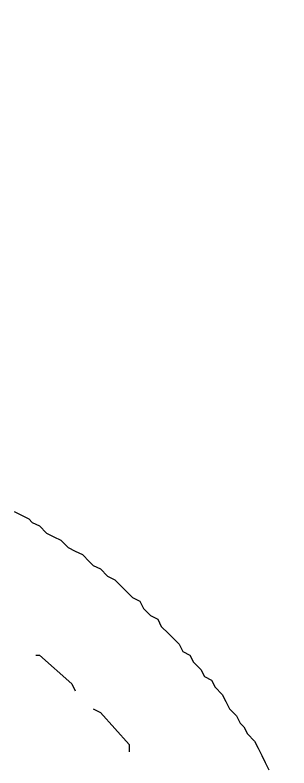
# Model space of a CAD drawing. Header units: millimetres. Extents: x 89051 to 218395, y -330386 to -125649.
# Drawn here: x 90815.07 to 90824.31, y -134289.83 to -134264.42 of the extents above; entities that cross this region are included whole.
import ezdxf

# ---------------------------------------------------------------- set-up
doc = ezdxf.new("R2010")
doc.units = ezdxf.units.MM
doc.header["$LTSCALE"] = 13
doc.layers.add('C00-00-00', color=7, linetype='Continuous')
doc.layers.add('标注、文本', color=3, linetype='Continuous', lineweight=25)
doc.styles.get("Standard").update_dxf_attribs({"font": 'gbenor.shx', "bigfont": 'gbcbig.shx'})
doc.dimstyles.new('1-15', dxfattribs={"dimscale": 20, "dimtxt": 3.5, "dimasz": 2, "dimexe": 1.5, "dimexo": 0.5, "dimgap": 0.5, "dimtad": 1, "dimtoh": 1, "dimdec": 1, "dimdsep": 46, "dimtxsty": 'Standard', "dimcen": 2.5, "dimclrd": 3, "dimclre": 3, "dimclrt": 3, "dimadec": 0, "dimazin": 2, "dimtfac": 1, "dimtdec": 1, "dimtmove": 0, "dimatfit": 2, "dimfxl": 1, "dimarcsym": 0})

# ---------------------------------------------------------------- blocks, each defined once
blk = doc.blocks.new('225635')
at = {"layer": 'C00-00-00', "lineweight": 15}
for points in [[(72528.079, -125591.584), (72528.321, -125591.705), (72528.563, -125591.826), (72528.684, -125591.947), (72528.926, -125592.068), (72529.168, -125592.31), (72529.41, -125592.431), (72529.652, -125592.552), (72529.895, -125592.794), (72530.137, -125592.915), (72530.379, -125593.036), (72530.621, -125593.278), (72530.742, -125593.399), (72530.984, -125593.52), (72531.226, -125593.762), (72531.468, -125593.883), (72531.71, -125594.125), (72531.831, -125594.246), (72532.073, -125594.488), (72532.315, -125594.609), (72532.436, -125594.851), (72532.678, -125595.093), (72532.92, -125595.214), (72533.041, -125595.457), (72533.283, -125595.699), (72533.404, -125595.82), (72533.646, -125596.062), (72533.767, -125596.304), (72534.009, -125596.425), (72534.13, -125596.667), (72534.372, -125596.909), (72534.493, -125597.151), (72534.735, -125597.272), (72534.856, -125597.514), (72535.098, -125597.756), (72535.219, -125597.998), (72535.34, -125598.24), (72535.582, -125598.482), (72535.703, -125598.724), (72535.824, -125598.845), (72535.945, -125599.087), (72536.187, -125599.329), (72536.308, -125599.571), (72536.429, -125599.813), (72536.55, -125600.055), (72536.671, -125600.297)], [(72528.805, -125596.425), (72528.926, -125596.425)], [(72528.926, -125596.425), (72530.016, -125597.393)], [(72530.016, -125597.393), (72530.137, -125597.635)], [(72530.742, -125598.24), (72530.984, -125598.361)], [(72530.984, -125598.361), (72531.952, -125599.45)], [(72531.952, -125599.45), (72531.952, -125599.692)]]:
    blk.add_lwpolyline(points, dxfattribs=at)
blk = doc.blocks.new('*D580')
at = {"layer": 'Defpoints', "color": 0, "transparency": 16777216}
for p in [(90794.776, -134113.287), (90674.312, -134182.836), (90940.67, -134217.792), (90006.08, -134300.778), (90933.981, -134300.778)]:
    blk.add_point(p, dxfattribs=at)
at = {"layer": '标注、文本', "color": 3, "lineweight": -2, "transparency": 16777216}
for p, q in [((90803.436, -134108.287), (90909.885, -134046.828)), ((90943.981, -134300.778), (90977.93, -134300.778))]:
    blk.add_line(p, q, dxfattribs=at)
blk.add_arc((90470.031, -134300.778), 477.9, 4.79703, 25.20297, dxfattribs=at)
at = {"layer": '标注、文本', "color": 3, "transparency": 16777216}
for points in [[(90896.529, -134100.365), (90908.345, -134094.187), (90883.904, -134061.828)], [(90952.917, -134260.534), (90939.596, -134261.092), (90947.93, -134300.778)]]:
    blk.add_solid(points, dxfattribs=at)
at = {"layer": '标注、文本', "color": 3, "transparency": 16777216, "insert": (90975.113, -134165.442), "char_height": 70, "attachment_point": 5, "rotation": 285}
blk.add_mtext('30°', dxfattribs=at)

msp = doc.modelspace()

# ---------------------------------------------------------------- block references
at = {"layer": '标注、文本'}
msp.add_blockref('225635', (18286.963, -8689.591), dxfattribs=at)

# ---------------------------------------------------------------- dimensions: what is measured, and where the dimension line sits
dim = msp.add_angular_dim_2l(base=(90940.67, -134217.792), line1=((90006.08, -134300.778), (90933.981, -134300.778)), line2=((90674.312, -134182.836), (90794.776, -134113.287)), dimstyle='1-15', dxfattribs=at)
dim.commit()
dim.dimension.update_dxf_attribs({"geometry": '*D580', "text_midpoint": (90975.113, -134165.442)})

doc.saveas('drawing.dxf')
